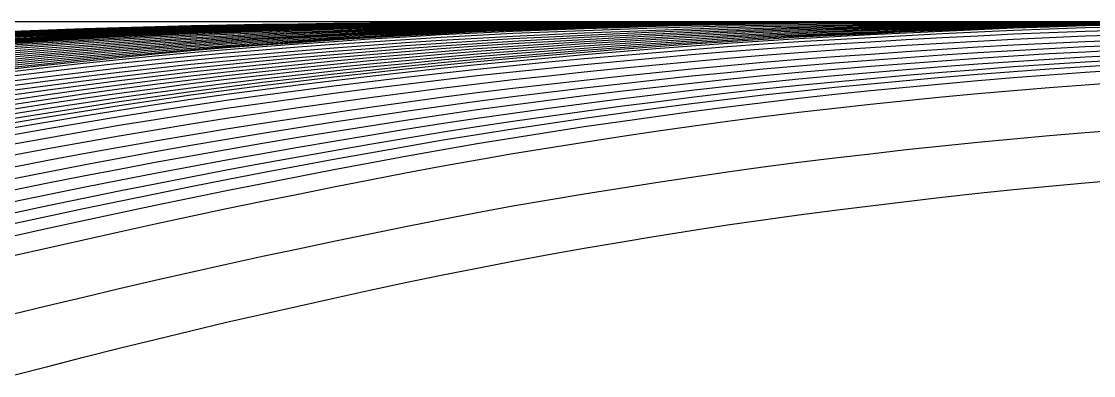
# Model space of a CAD drawing. Header units: metres. Extents: x -42 to 420, y 0 to 297.
# Drawn here: x 218.43 to 239.25, y 97.91 to 104.79 of the extents above; entities that cross this region are included whole.
import ezdxf

# ---------------------------------------------------------------- set-up
doc = ezdxf.new("R2010")
doc.units = ezdxf.units.M
doc.layers.add('DECK', color=7, linetype='Continuous')
doc.layers.add('WATERLINES', color=7, linetype='Continuous')

msp = doc.modelspace()

# ---------------------------------------------------------------- linework, layer by layer
at = {"layer": 'DECK'}
msp.add_line((162, 104.786), (384.222, 104.786), dxfattribs=at)
at = {"layer": 'WATERLINES'}
for points in [[(218.25, 103.815), (218.944, 103.896), (219.639, 103.974), (220.333, 104.047), (221.028, 104.117), (221.722, 104.183), (222.417, 104.243), (223.111, 104.298), (223.806, 104.349), (224.5, 104.398), (225.194, 104.445), (225.889, 104.489), (226.583, 104.53), (227.278, 104.567), (227.972, 104.598), (228.667, 104.625), (229.361, 104.648), (230.056, 104.67), (230.75, 104.691), (231.444, 104.71), (232.139, 104.726), (232.833, 104.74), (233.528, 104.751), (234.222, 104.759), (234.917, 104.764), (235.611, 104.769), (236.306, 104.774), (237, 104.778), (237.694, 104.781), (238.389, 104.784), (239.083, 104.785), (239.778, 104.786)], [(218.25, 103.864), (218.944, 103.942), (219.639, 104.017), (220.333, 104.088), (221.028, 104.156), (221.722, 104.219), (222.417, 104.277), (223.111, 104.329), (223.806, 104.379), (224.5, 104.426), (225.194, 104.471), (225.889, 104.514), (226.583, 104.553), (227.278, 104.587), (227.972, 104.618), (228.667, 104.643), (229.361, 104.664), (230.056, 104.685), (230.75, 104.704), (231.444, 104.722), (232.139, 104.737), (232.833, 104.75), (233.528, 104.76), (234.222, 104.766), (234.917, 104.77), (235.611, 104.774), (236.306, 104.777), (237, 104.78), (237.694, 104.782), (238.389, 104.784), (239.083, 104.785), (239.778, 104.786)], [(218.25, 103.895), (218.944, 103.971), (219.639, 104.044), (220.333, 104.113), (221.028, 104.179), (221.722, 104.24), (222.417, 104.296), (223.111, 104.347), (223.806, 104.395), (224.5, 104.441), (225.194, 104.484), (225.889, 104.525), (226.583, 104.563), (227.278, 104.597), (227.972, 104.626), (228.667, 104.65), (229.361, 104.671), (230.056, 104.69), (230.75, 104.709), (231.444, 104.726), (232.139, 104.74), (232.833, 104.752), (233.528, 104.761), (234.222, 104.767), (234.917, 104.771), (235.611, 104.775), (236.306, 104.778), (237, 104.78), (237.694, 104.783), (238.389, 104.784), (239.083, 104.785), (239.778, 104.786)], [(218.25, 103.976), (218.944, 104.046), (219.639, 104.114), (220.333, 104.179), (221.028, 104.24), (221.722, 104.297), (222.417, 104.349), (223.111, 104.396), (223.806, 104.44), (224.5, 104.483), (225.194, 104.524), (225.889, 104.561), (226.583, 104.596), (227.278, 104.627), (227.972, 104.653), (228.667, 104.674), (229.361, 104.693), (230.056, 104.71), (230.75, 104.727), (231.444, 104.741), (232.139, 104.754), (232.833, 104.764), (233.528, 104.772), (234.222, 104.776), (234.917, 104.778), (235.611, 104.78), (236.306, 104.781), (237, 104.783), (237.694, 104.784), (238.389, 104.785), (239.083, 104.786), (239.778, 104.786)], [(218.25, 104.016), (218.944, 104.084), (219.639, 104.15), (220.333, 104.212), (221.028, 104.271), (221.722, 104.326), (222.417, 104.376), (223.111, 104.422), (223.806, 104.464), (224.5, 104.505), (225.194, 104.544), (225.889, 104.58), (226.583, 104.613), (227.278, 104.642), (227.972, 104.667), (228.667, 104.687), (229.361, 104.704), (230.056, 104.721), (230.75, 104.736), (231.444, 104.749), (232.139, 104.761), (232.833, 104.77), (233.528, 104.777), (234.222, 104.78), (234.917, 104.781), (235.611, 104.782), (236.306, 104.783), (237, 104.784), (237.694, 104.785), (238.389, 104.785), (239.083, 104.786), (239.778, 104.786)], [(218.25, 104.056), (218.944, 104.121), (219.639, 104.185), (220.333, 104.245), (221.028, 104.301), (221.722, 104.354), (222.417, 104.402), (223.111, 104.446), (223.806, 104.486), (224.5, 104.525), (225.194, 104.563), (225.889, 104.597), (226.583, 104.629), (227.278, 104.657), (227.972, 104.681), (228.667, 104.699), (229.361, 104.715), (230.056, 104.73), (230.75, 104.744), (231.444, 104.757), (232.139, 104.768), (232.833, 104.776), (233.528, 104.782), (234.222, 104.784), (234.917, 104.784), (235.611, 104.785), (236.306, 104.785), (237, 104.785), (237.694, 104.785), (238.389, 104.786), (239.083, 104.786), (239.778, 104.786)], [(218.25, 104.096), (218.944, 104.159), (219.639, 104.22), (220.333, 104.278), (221.028, 104.332), (221.722, 104.383), (222.417, 104.429), (223.111, 104.47), (223.806, 104.509), (224.5, 104.547), (225.194, 104.582), (225.889, 104.616), (226.583, 104.646), (227.278, 104.672), (227.972, 104.695), (228.667, 104.711), (229.361, 104.726), (230.056, 104.739), (230.75, 104.752), (231.444, 104.763), (232.139, 104.772), (232.833, 104.779), (233.528, 104.784), (234.222, 104.786), (234.917, 104.786), (235.611, 104.786), (236.306, 104.786), (237, 104.786), (237.694, 104.786), (238.389, 104.786), (239.083, 104.786), (239.778, 104.786)], [(218.25, 104.136), (218.944, 104.197), (219.639, 104.255), (220.333, 104.311), (221.028, 104.363), (221.722, 104.411), (222.417, 104.456), (223.111, 104.495), (223.806, 104.532), (224.5, 104.568), (225.194, 104.602), (225.889, 104.634), (226.583, 104.663), (227.278, 104.688), (227.972, 104.709), (228.667, 104.724), (229.361, 104.736), (230.056, 104.747), (230.75, 104.758), (231.444, 104.767), (232.139, 104.775), (232.833, 104.781), (233.528, 104.784), (234.222, 104.786), (234.917, 104.786), (235.611, 104.786), (236.306, 104.786), (237, 104.786), (237.694, 104.786), (238.389, 104.786), (239.083, 104.786), (239.778, 104.786)], [(218.25, 104.175), (218.944, 104.234), (219.639, 104.29), (220.333, 104.343), (221.028, 104.393), (221.722, 104.44), (222.417, 104.482), (223.111, 104.52), (223.806, 104.555), (224.5, 104.589), (225.194, 104.622), (225.889, 104.653), (226.583, 104.681), (227.278, 104.704), (227.972, 104.723), (228.667, 104.736), (229.361, 104.746), (230.056, 104.755), (230.75, 104.764), (231.444, 104.771), (232.139, 104.777), (232.833, 104.782), (233.528, 104.785), (234.222, 104.786), (234.917, 104.786), (235.611, 104.786), (236.306, 104.786), (237, 104.786), (237.694, 104.786), (238.389, 104.786), (239.083, 104.786), (239.778, 104.786)], [(218.25, 104.216), (218.944, 104.272), (219.639, 104.325), (220.333, 104.376), (221.028, 104.424), (221.722, 104.469), (222.417, 104.509), (223.111, 104.545), (223.806, 104.578), (224.5, 104.611), (225.194, 104.643), (225.889, 104.672), (226.583, 104.698), (227.278, 104.72), (227.972, 104.738), (228.667, 104.749), (229.361, 104.756), (230.056, 104.763), (230.75, 104.77), (231.444, 104.775), (232.139, 104.779), (232.833, 104.783), (233.528, 104.785), (234.222, 104.786), (234.917, 104.786), (235.611, 104.786), (236.306, 104.786), (237, 104.786), (237.694, 104.786), (238.389, 104.786), (239.083, 104.786), (239.778, 104.786)], [(218.25, 104.257), (218.944, 104.31), (219.639, 104.362), (220.333, 104.41), (221.028, 104.456), (221.722, 104.498), (222.417, 104.536), (223.111, 104.57), (223.806, 104.602), (224.5, 104.634), (225.194, 104.664), (225.889, 104.692), (226.583, 104.717), (227.278, 104.738), (227.972, 104.753), (228.667, 104.762), (229.361, 104.767), (230.056, 104.771), (230.75, 104.776), (231.444, 104.779), (232.139, 104.782), (232.833, 104.784), (233.528, 104.785), (234.222, 104.786), (234.917, 104.786), (235.611, 104.786), (236.306, 104.786), (237, 104.786), (237.694, 104.786), (238.389, 104.786), (239.083, 104.786), (239.778, 104.786)], [(218.25, 104.296), (218.944, 104.347), (219.639, 104.396), (220.333, 104.442), (221.028, 104.486), (221.722, 104.526), (222.417, 104.562), (223.111, 104.594), (223.806, 104.624), (224.5, 104.654), (225.194, 104.683), (225.889, 104.71), (226.583, 104.734), (227.278, 104.753), (227.972, 104.767), (228.667, 104.773), (229.361, 104.776), (230.056, 104.779), (230.75, 104.781), (231.444, 104.782), (232.139, 104.784), (232.833, 104.785), (233.528, 104.785), (234.222, 104.786), (234.917, 104.786), (235.611, 104.786), (236.306, 104.786), (237, 104.786), (237.694, 104.786), (238.389, 104.786), (239.083, 104.786), (239.778, 104.786)], [(218.25, 104.329), (218.944, 104.378), (219.639, 104.425), (220.333, 104.469), (221.028, 104.51), (221.722, 104.549), (222.417, 104.583), (223.111, 104.613), (223.806, 104.642), (224.5, 104.671), (225.194, 104.699), (225.889, 104.724), (226.583, 104.747), (227.278, 104.765), (227.972, 104.777), (228.667, 104.781), (229.361, 104.782), (230.056, 104.783), (230.75, 104.784), (231.444, 104.785), (232.139, 104.785), (232.833, 104.785), (233.528, 104.786), (234.222, 104.786), (234.917, 104.786), (235.611, 104.786), (236.306, 104.786), (237, 104.786), (237.694, 104.786), (238.389, 104.786), (239.083, 104.786), (239.778, 104.786)], [(218.25, 104.356), (218.944, 104.403), (219.639, 104.448), (220.333, 104.49), (221.028, 104.53), (221.722, 104.566), (222.417, 104.599), (223.111, 104.627), (223.806, 104.654), (224.5, 104.682), (225.194, 104.708), (225.889, 104.733), (226.583, 104.754), (227.278, 104.771), (227.972, 104.782), (228.667, 104.786), (229.361, 104.786), (230.056, 104.786), (230.75, 104.786), (231.444, 104.786), (232.139, 104.786), (232.833, 104.786), (233.528, 104.786), (234.222, 104.786), (234.917, 104.786), (235.611, 104.786), (236.306, 104.786), (237, 104.786), (237.694, 104.786), (238.389, 104.786), (239.083, 104.786), (239.778, 104.786)], [(218.25, 104.377), (218.944, 104.422), (219.639, 104.465), (220.333, 104.506), (221.028, 104.544), (221.722, 104.579), (222.417, 104.61), (223.111, 104.637), (223.806, 104.663), (224.5, 104.688), (225.194, 104.713), (225.889, 104.736), (226.583, 104.756), (227.278, 104.772), (227.972, 104.782), (228.667, 104.786), (229.361, 104.786), (230.056, 104.786), (230.75, 104.786), (231.444, 104.786), (232.139, 104.786), (232.833, 104.786), (233.528, 104.786), (234.222, 104.786), (234.917, 104.786), (235.611, 104.786), (236.306, 104.786), (237, 104.786), (237.694, 104.786), (238.389, 104.786), (239.083, 104.786), (239.778, 104.786)], [(218.25, 104.396), (218.944, 104.44), (219.639, 104.481), (220.333, 104.52), (221.028, 104.556), (221.722, 104.589), (222.417, 104.619), (223.111, 104.645), (223.806, 104.669), (224.5, 104.694), (225.194, 104.717), (225.889, 104.739), (226.583, 104.758), (227.278, 104.773), (227.972, 104.782), (228.667, 104.786), (229.361, 104.786), (230.056, 104.786), (230.75, 104.786), (231.444, 104.786), (232.139, 104.786), (232.833, 104.786), (233.528, 104.786), (234.222, 104.786), (234.917, 104.786), (235.611, 104.786), (236.306, 104.786), (237, 104.786), (237.694, 104.786), (238.389, 104.786), (239.083, 104.786), (239.778, 104.786)], [(218.25, 104.416), (218.944, 104.458), (219.639, 104.497), (220.333, 104.534), (221.028, 104.569), (221.722, 104.601), (222.417, 104.629), (223.111, 104.653), (223.806, 104.676), (224.5, 104.699), (225.194, 104.721), (225.889, 104.742), (226.583, 104.759), (227.278, 104.773), (227.972, 104.782), (228.667, 104.786), (229.361, 104.786), (230.056, 104.786), (230.75, 104.786), (231.444, 104.786), (232.139, 104.786), (232.833, 104.786), (233.528, 104.786), (234.222, 104.786), (234.917, 104.786), (235.611, 104.786), (236.306, 104.786), (237, 104.786), (237.694, 104.786), (238.389, 104.786), (239.083, 104.786), (239.778, 104.786)], [(218.25, 104.437), (218.944, 104.476), (219.639, 104.514), (220.333, 104.55), (221.028, 104.583), (221.722, 104.613), (222.417, 104.639), (223.111, 104.662), (223.806, 104.684), (224.5, 104.705), (225.194, 104.726), (225.889, 104.745), (226.583, 104.762), (227.278, 104.774), (227.972, 104.783), (228.667, 104.786), (229.361, 104.786), (230.056, 104.786), (230.75, 104.786), (231.444, 104.786), (232.139, 104.786), (232.833, 104.786), (233.528, 104.786), (234.222, 104.786), (234.917, 104.786), (235.611, 104.786), (236.306, 104.786), (237, 104.786), (237.694, 104.786), (238.389, 104.786), (239.083, 104.786), (239.778, 104.786)], [(218.25, 104.457), (218.944, 104.495), (219.639, 104.531), (220.333, 104.565), (221.028, 104.596), (221.722, 104.624), (222.417, 104.65), (223.111, 104.671), (223.806, 104.691), (224.5, 104.711), (225.194, 104.731), (225.889, 104.748), (226.583, 104.763), (227.278, 104.775), (227.972, 104.783), (228.667, 104.786), (229.361, 104.786), (230.056, 104.786), (230.75, 104.786), (231.444, 104.786), (232.139, 104.786), (232.833, 104.786), (233.528, 104.786), (234.222, 104.786), (234.917, 104.786), (235.611, 104.786), (236.306, 104.786), (237, 104.786), (237.694, 104.786), (238.389, 104.786), (239.083, 104.786), (239.778, 104.786)], [(218.25, 104.477), (218.944, 104.513), (219.639, 104.547), (220.333, 104.579), (221.028, 104.609), (221.722, 104.636), (222.417, 104.66), (223.111, 104.68), (223.806, 104.698), (224.5, 104.717), (225.194, 104.735), (225.889, 104.751), (226.583, 104.765), (227.278, 104.776), (227.972, 104.783), (228.667, 104.786), (229.361, 104.786), (230.056, 104.786), (230.75, 104.786), (231.444, 104.786), (232.139, 104.786), (232.833, 104.786), (233.528, 104.786), (234.222, 104.786), (234.917, 104.786), (235.611, 104.786), (236.306, 104.786), (237, 104.786), (237.694, 104.786), (238.389, 104.786), (239.083, 104.786), (239.778, 104.786)], [(218.25, 104.497), (218.944, 104.531), (219.639, 104.564), (220.333, 104.594), (221.028, 104.622), (221.722, 104.648), (222.417, 104.67), (223.111, 104.689), (223.806, 104.706), (224.5, 104.723), (225.194, 104.739), (225.889, 104.754), (226.583, 104.767), (227.278, 104.777), (227.972, 104.783), (228.667, 104.786), (229.361, 104.786), (230.056, 104.786), (230.75, 104.786), (231.444, 104.786), (232.139, 104.786), (232.833, 104.786), (233.528, 104.786), (234.222, 104.786), (234.917, 104.786), (235.611, 104.786), (236.306, 104.786), (237, 104.786), (237.694, 104.786), (238.389, 104.786), (239.083, 104.786), (239.778, 104.786)], [(218.25, 104.517), (218.944, 104.55), (219.639, 104.581), (220.333, 104.609), (221.028, 104.636), (221.722, 104.659), (222.417, 104.68), (223.111, 104.697), (223.806, 104.713), (224.5, 104.729), (225.194, 104.744), (225.889, 104.757), (226.583, 104.769), (227.278, 104.778), (227.972, 104.784), (228.667, 104.786), (229.361, 104.786), (230.056, 104.786), (230.75, 104.786), (231.444, 104.786), (232.139, 104.786), (232.833, 104.786), (233.528, 104.786), (234.222, 104.786), (234.917, 104.786), (235.611, 104.786), (236.306, 104.786), (237, 104.786), (237.694, 104.786), (238.389, 104.786), (239.083, 104.786), (239.778, 104.786)], [(218.25, 104.538), (218.944, 104.568), (219.639, 104.597), (220.333, 104.624), (221.028, 104.649), (221.722, 104.671), (222.417, 104.69), (223.111, 104.706), (223.806, 104.72), (224.5, 104.735), (225.194, 104.748), (225.889, 104.76), (226.583, 104.771), (227.278, 104.779), (227.972, 104.784), (228.667, 104.786), (229.361, 104.786), (230.056, 104.786), (230.75, 104.786), (231.444, 104.786), (232.139, 104.786), (232.833, 104.786), (233.528, 104.786), (234.222, 104.786), (234.917, 104.786), (235.611, 104.786), (236.306, 104.786), (237, 104.786), (237.694, 104.786), (238.389, 104.786), (239.083, 104.786), (239.778, 104.786)], [(218.25, 104.558), (218.944, 104.587), (219.639, 104.614), (220.333, 104.639), (221.028, 104.662), (221.722, 104.683), (222.417, 104.7), (223.111, 104.715), (223.806, 104.728), (224.5, 104.74), (225.194, 104.752), (225.889, 104.763), (226.583, 104.772), (227.278, 104.779), (227.972, 104.784), (228.667, 104.786), (229.361, 104.786), (230.056, 104.786), (230.75, 104.786), (231.444, 104.786), (232.139, 104.786), (232.833, 104.786), (233.528, 104.786), (234.222, 104.786), (234.917, 104.786), (235.611, 104.786), (236.306, 104.786), (237, 104.786), (237.694, 104.786), (238.389, 104.786), (239.083, 104.786), (239.778, 104.786)], [(218.25, 104.578), (218.944, 104.605), (219.639, 104.63), (220.333, 104.654), (221.028, 104.675), (221.722, 104.694), (222.417, 104.711), (223.111, 104.724), (223.806, 104.735), (224.5, 104.746), (225.194, 104.757), (225.889, 104.766), (226.583, 104.774), (227.278, 104.78), (227.972, 104.784), (228.667, 104.786), (229.361, 104.786), (230.056, 104.786), (230.75, 104.786), (231.444, 104.786), (232.139, 104.786), (232.833, 104.786), (233.528, 104.786), (234.222, 104.786), (234.917, 104.786), (235.611, 104.786), (236.306, 104.786), (237, 104.786), (237.694, 104.786), (238.389, 104.786), (239.083, 104.786), (239.778, 104.786)], [(218.25, 104.598), (218.944, 104.623), (219.639, 104.647), (220.333, 104.669), (221.028, 104.689), (221.722, 104.706), (222.417, 104.721), (223.111, 104.732), (223.806, 104.742), (224.5, 104.752), (225.194, 104.761), (225.889, 104.769), (226.583, 104.776), (227.278, 104.781), (227.972, 104.785), (228.667, 104.786), (229.361, 104.786), (230.056, 104.786), (230.75, 104.786), (231.444, 104.786), (232.139, 104.786), (232.833, 104.786), (233.528, 104.786), (234.222, 104.786), (234.917, 104.786), (235.611, 104.786), (236.306, 104.786), (237, 104.786), (237.694, 104.786), (238.389, 104.786), (239.083, 104.786), (239.778, 104.786)], [(218.25, 103.933), (218.944, 104.007), (219.639, 104.077), (220.333, 104.144), (221.028, 104.207), (221.722, 104.266), (222.417, 104.321), (223.111, 104.37), (223.806, 104.416), (224.5, 104.46), (225.194, 104.502), (225.889, 104.542), (226.583, 104.578), (227.278, 104.61), (227.972, 104.638), (228.667, 104.661), (229.361, 104.68), (230.056, 104.699), (230.75, 104.717), (231.444, 104.732), (232.139, 104.746), (232.833, 104.757), (233.528, 104.766), (234.222, 104.771), (234.917, 104.774), (235.611, 104.777), (236.306, 104.779), (237, 104.781), (237.694, 104.783), (238.389, 104.784), (239.083, 104.785), (239.778, 104.785)], [(218.25, 103.732), (218.944, 103.816), (219.639, 103.896), (220.333, 103.973), (221.028, 104.046), (221.722, 104.114), (222.417, 104.178), (223.111, 104.235), (223.806, 104.29), (224.5, 104.342), (225.194, 104.391), (225.889, 104.438), (226.583, 104.482), (227.278, 104.521), (227.972, 104.555), (228.667, 104.585), (229.361, 104.611), (230.056, 104.636), (230.75, 104.659), (231.444, 104.681), (232.139, 104.7), (232.833, 104.716), (233.528, 104.729), (234.222, 104.739), (234.917, 104.747), (235.611, 104.755), (236.306, 104.761), (237, 104.767), (237.694, 104.772), (238.389, 104.776), (239.083, 104.779), (239.778, 104.781)], [(218.25, 103.632), (218.944, 103.719), (219.639, 103.803), (220.333, 103.883), (221.028, 103.96), (221.722, 104.031), (222.417, 104.098), (223.111, 104.159), (223.806, 104.216), (224.5, 104.272), (225.194, 104.325), (225.889, 104.375), (226.583, 104.421), (227.278, 104.463), (227.972, 104.501), (228.667, 104.534), (229.361, 104.564), (230.056, 104.592), (230.75, 104.619), (231.444, 104.643), (232.139, 104.666), (232.833, 104.685), (233.528, 104.701), (234.222, 104.714), (234.917, 104.725), (235.611, 104.736), (236.306, 104.745), (237, 104.754), (237.694, 104.761), (238.389, 104.767), (239.083, 104.772), (239.778, 104.775)], [(218.25, 103.539), (218.944, 103.629), (219.639, 103.716), (220.333, 103.799), (221.028, 103.879), (221.722, 103.953), (222.417, 104.023), (223.111, 104.088), (223.806, 104.148), (224.5, 104.207), (225.194, 104.263), (225.889, 104.315), (226.583, 104.365), (227.278, 104.41), (227.972, 104.451), (228.667, 104.488), (229.361, 104.521), (230.056, 104.552), (230.75, 104.582), (231.444, 104.609), (232.139, 104.634), (232.833, 104.656), (233.528, 104.676), (234.222, 104.691), (234.917, 104.705), (235.611, 104.718), (236.306, 104.73), (237, 104.741), (237.694, 104.75), (238.389, 104.758), (239.083, 104.765), (239.778, 104.769)], [(218.25, 103.449), (218.944, 103.543), (219.639, 103.633), (220.333, 103.719), (221.028, 103.802), (221.722, 103.88), (222.417, 103.952), (223.111, 104.02), (223.806, 104.084), (224.5, 104.145), (225.194, 104.204), (225.889, 104.26), (226.583, 104.312), (227.278, 104.36), (227.972, 104.404), (228.667, 104.444), (229.361, 104.48), (230.056, 104.514), (230.75, 104.547), (231.444, 104.577), (232.139, 104.605), (232.833, 104.63), (233.528, 104.652), (234.222, 104.67), (234.917, 104.686), (235.611, 104.702), (236.306, 104.716), (237, 104.729), (237.694, 104.74), (238.389, 104.75), (239.083, 104.758), (239.778, 104.764)], [(218.25, 103.358), (218.944, 103.455), (219.639, 103.548), (220.333, 103.638), (221.028, 103.723), (221.722, 103.804), (222.417, 103.88), (223.111, 103.951), (223.806, 104.018), (224.5, 104.082), (225.194, 104.144), (225.889, 104.203), (226.583, 104.258), (227.278, 104.309), (227.972, 104.356), (228.667, 104.399), (229.361, 104.438), (230.056, 104.475), (230.75, 104.511), (231.444, 104.544), (232.139, 104.575), (232.833, 104.602), (233.528, 104.627), (234.222, 104.648), (234.917, 104.667), (235.611, 104.685), (236.306, 104.701), (237, 104.717), (237.694, 104.73), (238.389, 104.742), (239.083, 104.751), (239.778, 104.758)], [(218.25, 103.266), (218.944, 103.366), (219.639, 103.463), (220.333, 103.556), (221.028, 103.644), (221.722, 103.728), (222.417, 103.807), (223.111, 103.881), (223.806, 103.951), (224.5, 104.019), (225.194, 104.084), (225.889, 104.145), (226.583, 104.203), (227.278, 104.257), (227.972, 104.307), (228.667, 104.353), (229.361, 104.395), (230.056, 104.436), (230.75, 104.475), (231.444, 104.511), (232.139, 104.544), (232.833, 104.575), (233.528, 104.602), (234.222, 104.626), (234.917, 104.647), (235.611, 104.667), (236.306, 104.687), (237, 104.704), (237.694, 104.72), (238.389, 104.734), (239.083, 104.745), (239.778, 104.753)], [(218.25, 103.175), (218.944, 103.278), (219.639, 103.378), (220.333, 103.474), (221.028, 103.566), (221.722, 103.653), (222.417, 103.735), (223.111, 103.812), (223.806, 103.885), (224.5, 103.956), (225.194, 104.024), (225.889, 104.088), (226.583, 104.149), (227.278, 104.206), (227.972, 104.259), (228.667, 104.308), (229.361, 104.354), (230.056, 104.397), (230.75, 104.439), (231.444, 104.478), (232.139, 104.514), (232.833, 104.548), (233.528, 104.578), (234.222, 104.604), (234.917, 104.628), (235.611, 104.651), (236.306, 104.672), (237, 104.692), (237.694, 104.71), (238.389, 104.726), (239.083, 104.738), (239.778, 104.748)], [(218.25, 103.083), (218.944, 103.19), (219.639, 103.293), (220.333, 103.392), (221.028, 103.486), (221.722, 103.577), (222.417, 103.662), (223.111, 103.742), (223.806, 103.819), (224.5, 103.892), (225.194, 103.963), (225.889, 104.03), (226.583, 104.094), (227.278, 104.155), (227.972, 104.211), (228.667, 104.262), (229.361, 104.311), (230.056, 104.358), (230.75, 104.402), (231.444, 104.444), (232.139, 104.484), (232.833, 104.52), (233.528, 104.552), (234.222, 104.581), (234.917, 104.608), (235.611, 104.633), (236.306, 104.657), (237, 104.68), (237.694, 104.7), (238.389, 104.717), (239.083, 104.731), (239.778, 104.742)], [(218.25, 102.99), (218.944, 103.1), (219.639, 103.206), (220.333, 103.308), (221.028, 103.406), (221.722, 103.499), (222.417, 103.588), (223.111, 103.671), (223.806, 103.75), (224.5, 103.827), (225.194, 103.901), (225.889, 103.971), (226.583, 104.038), (227.278, 104.102), (227.972, 104.161), (228.667, 104.215), (229.361, 104.267), (230.056, 104.317), (230.75, 104.365), (231.444, 104.41), (232.139, 104.452), (232.833, 104.491), (233.528, 104.526), (234.222, 104.557), (234.917, 104.586), (235.611, 104.614), (236.306, 104.641), (237, 104.666), (237.694, 104.688), (238.389, 104.707), (239.083, 104.723), (239.778, 104.735)], [(218.25, 102.9), (218.944, 103.013), (219.639, 103.122), (220.333, 103.228), (221.028, 103.329), (221.722, 103.425), (222.417, 103.517), (223.111, 103.603), (223.806, 103.686), (224.5, 103.766), (225.194, 103.842), (225.889, 103.916), (226.583, 103.986), (227.278, 104.052), (227.972, 104.114), (228.667, 104.172), (229.361, 104.226), (230.056, 104.279), (230.75, 104.33), (231.444, 104.378), (232.139, 104.423), (232.833, 104.465), (233.528, 104.503), (234.222, 104.537), (234.917, 104.568), (235.611, 104.599), (236.306, 104.628), (237, 104.655), (237.694, 104.679), (238.389, 104.7), (239.083, 104.718), (239.778, 104.731)], [(218.25, 102.816), (218.944, 102.932), (219.639, 103.045), (220.333, 103.153), (221.028, 103.257), (221.722, 103.357), (222.417, 103.452), (223.111, 103.541), (223.806, 103.627), (224.5, 103.709), (225.194, 103.789), (225.889, 103.865), (226.583, 103.938), (227.278, 104.007), (227.972, 104.072), (228.667, 104.133), (229.361, 104.19), (230.056, 104.246), (230.75, 104.3), (231.444, 104.351), (232.139, 104.399), (232.833, 104.443), (233.528, 104.484), (234.222, 104.52), (234.917, 104.554), (235.611, 104.587), (236.306, 104.619), (237, 104.648), (237.694, 104.675), (238.389, 104.698), (239.083, 104.717), (239.778, 104.73)], [(218.25, 102.717), (218.944, 102.837), (219.639, 102.952), (220.333, 103.064), (221.028, 103.171), (221.722, 103.274), (222.417, 103.372), (223.111, 103.465), (223.806, 103.553), (224.5, 103.639), (225.194, 103.722), (225.889, 103.801), (226.583, 103.877), (227.278, 103.949), (227.972, 104.017), (228.667, 104.081), (229.361, 104.142), (230.056, 104.201), (230.75, 104.258), (231.444, 104.312), (232.139, 104.363), (232.833, 104.41), (233.528, 104.453), (234.222, 104.492), (234.917, 104.529), (235.611, 104.564), (236.306, 104.598), (237, 104.63), (237.694, 104.659), (238.389, 104.684), (239.083, 104.704), (239.778, 104.72)], [(218.25, 102.581), (218.944, 102.703), (219.639, 102.822), (220.333, 102.937), (221.028, 103.048), (221.722, 103.154), (222.417, 103.256), (223.111, 103.352), (223.806, 103.445), (224.5, 103.534), (225.194, 103.621), (225.889, 103.704), (226.583, 103.783), (227.278, 103.859), (227.972, 103.931), (228.667, 103.998), (229.361, 104.063), (230.056, 104.125), (230.75, 104.185), (231.444, 104.243), (232.139, 104.297), (232.833, 104.348), (233.528, 104.394), (234.222, 104.436), (234.917, 104.475), (235.611, 104.513), (236.306, 104.55), (237, 104.584), (237.694, 104.615), (238.389, 104.642), (239.083, 104.665), (239.778, 104.683)], [(218.25, 102.403), (218.944, 102.528), (219.639, 102.651), (220.333, 102.769), (221.028, 102.884), (221.722, 102.994), (222.417, 103.1), (223.111, 103.2), (223.806, 103.297), (224.5, 103.391), (225.194, 103.482), (225.889, 103.569), (226.583, 103.653), (227.278, 103.733), (227.972, 103.809), (228.667, 103.88), (229.361, 103.949), (230.056, 104.015), (230.75, 104.079), (231.444, 104.141), (232.139, 104.199), (232.833, 104.253), (233.528, 104.303), (234.222, 104.348), (234.917, 104.39), (235.611, 104.432), (236.306, 104.471), (237, 104.508), (237.694, 104.542), (238.389, 104.572), (239.083, 104.597), (239.778, 104.618)], [(218.25, 102.187), (218.944, 102.316), (219.639, 102.442), (220.333, 102.565), (221.028, 102.683), (221.722, 102.798), (222.417, 102.907), (223.111, 103.013), (223.806, 103.114), (224.5, 103.213), (225.194, 103.309), (225.889, 103.401), (226.583, 103.49), (227.278, 103.575), (227.972, 103.655), (228.667, 103.731), (229.361, 103.804), (230.056, 103.875), (230.75, 103.944), (231.444, 104.009), (232.139, 104.071), (232.833, 104.129), (233.528, 104.183), (234.222, 104.232), (234.917, 104.278), (235.611, 104.322), (236.306, 104.365), (237, 104.405), (237.694, 104.441), (238.389, 104.474), (239.083, 104.503), (239.778, 104.526)], [(218.25, 101.956), (218.944, 102.088), (219.639, 102.218), (220.333, 102.344), (221.028, 102.467), (221.722, 102.586), (222.417, 102.7), (223.111, 102.81), (223.806, 102.916), (224.5, 103.02), (225.194, 103.121), (225.889, 103.219), (226.583, 103.313), (227.278, 103.403), (227.972, 103.489), (228.667, 103.57), (229.361, 103.647), (230.056, 103.722), (230.75, 103.795), (231.444, 103.865), (232.139, 103.931), (232.833, 103.993), (233.528, 104.051), (234.222, 104.103), (234.917, 104.153), (235.611, 104.201), (236.306, 104.247), (237, 104.29), (237.694, 104.33), (238.389, 104.366), (239.083, 104.398), (239.778, 104.424)], [(218.25, 101.731), (218.944, 101.867), (219.639, 102.001), (220.333, 102.131), (221.028, 102.258), (221.722, 102.381), (222.417, 102.5), (223.111, 102.614), (223.806, 102.725), (224.5, 102.834), (225.194, 102.94), (225.889, 103.043), (226.583, 103.142), (227.278, 103.237), (227.972, 103.328), (228.667, 103.413), (229.361, 103.495), (230.056, 103.575), (230.75, 103.652), (231.444, 103.726), (232.139, 103.796), (232.833, 103.863), (233.528, 103.924), (234.222, 103.981), (234.917, 104.034), (235.611, 104.085), (236.306, 104.134), (237, 104.181), (237.694, 104.224), (238.389, 104.263), (239.083, 104.297), (239.778, 104.327)], [(218.25, 101.509), (218.944, 101.648), (219.639, 101.785), (220.333, 101.919), (221.028, 102.05), (221.722, 102.178), (222.417, 102.301), (223.111, 102.42), (223.806, 102.536), (224.5, 102.65), (225.194, 102.761), (225.889, 102.869), (226.583, 102.973), (227.278, 103.073), (227.972, 103.169), (228.667, 103.259), (229.361, 103.345), (230.056, 103.429), (230.75, 103.511), (231.444, 103.589), (232.139, 103.663), (232.833, 103.733), (233.528, 103.799), (234.222, 103.859), (234.917, 103.916), (235.611, 103.971), (236.306, 104.023), (237, 104.073), (237.694, 104.119), (238.389, 104.161), (239.083, 104.198), (239.778, 104.231)], [(218.25, 101.282), (218.944, 101.425), (219.639, 101.565), (220.333, 101.704), (221.028, 101.839), (221.722, 101.97), (222.417, 102.098), (223.111, 102.222), (223.806, 102.342), (224.5, 102.461), (225.194, 102.577), (225.889, 102.69), (226.583, 102.8), (227.278, 102.905), (227.972, 103.005), (228.667, 103.1), (229.361, 103.191), (230.056, 103.28), (230.75, 103.365), (231.444, 103.448), (232.139, 103.526), (232.833, 103.6), (233.528, 103.67), (234.222, 103.733), (234.917, 103.794), (235.611, 103.852), (236.306, 103.908), (237, 103.961), (237.694, 104.01), (238.389, 104.055), (239.083, 104.095), (239.778, 104.131)], [(218.25, 101.062), (218.944, 101.208), (219.639, 101.352), (220.333, 101.494), (221.028, 101.634), (221.722, 101.77), (222.417, 101.902), (223.111, 102.03), (223.806, 102.155), (224.5, 102.279), (225.194, 102.4), (225.889, 102.518), (226.583, 102.633), (227.278, 102.743), (227.972, 102.848), (228.667, 102.948), (229.361, 103.044), (230.056, 103.137), (230.75, 103.227), (231.444, 103.313), (232.139, 103.396), (232.833, 103.474), (233.528, 103.547), (234.222, 103.614), (234.917, 103.678), (235.611, 103.74), (236.306, 103.799), (237, 103.855), (237.694, 103.908), (238.389, 103.956), (239.083, 103.999), (239.778, 104.037)], [(218.25, 100.853), (218.944, 101.002), (219.639, 101.15), (220.333, 101.296), (221.028, 101.439), (221.722, 101.58), (222.417, 101.717), (223.111, 101.849), (223.806, 101.979), (224.5, 102.108), (225.194, 102.234), (225.889, 102.357), (226.583, 102.477), (227.278, 102.592), (227.972, 102.702), (228.667, 102.806), (229.361, 102.906), (230.056, 103.004), (230.75, 103.098), (231.444, 103.189), (232.139, 103.276), (232.833, 103.358), (233.528, 103.434), (234.222, 103.506), (234.917, 103.573), (235.611, 103.638), (236.306, 103.701), (237, 103.76), (237.694, 103.815), (238.389, 103.866), (239.083, 103.913), (239.778, 103.954)], [(218.25, 100.615), (218.944, 100.768), (219.639, 100.919), (220.333, 101.069), (221.028, 101.217), (221.722, 101.362), (222.417, 101.503), (223.111, 101.64), (223.806, 101.775), (224.5, 101.908), (225.194, 102.04), (225.889, 102.168), (226.583, 102.293), (227.278, 102.413), (227.972, 102.528), (228.667, 102.637), (229.361, 102.742), (230.056, 102.844), (230.75, 102.942), (231.444, 103.037), (232.139, 103.128), (232.833, 103.214), (233.528, 103.295), (234.222, 103.37), (234.917, 103.441), (235.611, 103.51), (236.306, 103.575), (237, 103.638), (237.694, 103.696), (238.389, 103.751), (239.083, 103.8), (239.778, 103.844)], [(218.25, 100.233), (218.944, 100.39), (219.639, 100.546), (220.333, 100.701), (221.028, 100.854), (221.722, 101.004), (222.417, 101.15), (223.111, 101.293), (223.806, 101.433), (224.5, 101.572), (225.194, 101.709), (225.889, 101.843), (226.583, 101.973), (227.278, 102.099), (227.972, 102.219), (228.667, 102.333), (229.361, 102.442), (230.056, 102.549), (230.75, 102.652), (231.444, 102.751), (232.139, 102.847), (232.833, 102.937), (233.528, 103.022), (234.222, 103.101), (234.917, 103.176), (235.611, 103.248), (236.306, 103.318), (237, 103.384), (237.694, 103.446), (238.389, 103.503), (239.083, 103.556), (239.778, 103.604)], [(218.25, 99.098), (218.944, 99.265), (219.639, 99.432), (220.333, 99.596), (221.028, 99.758), (221.722, 99.918), (222.417, 100.073), (223.111, 100.224), (223.806, 100.372), (224.5, 100.518), (225.194, 100.663), (225.889, 100.804), (226.583, 100.941), (227.278, 101.074), (227.972, 101.201), (228.667, 101.321), (229.361, 101.437), (230.056, 101.549), (230.75, 101.659), (231.444, 101.764), (232.139, 101.865), (232.833, 101.961), (233.528, 102.052), (234.222, 102.137), (234.917, 102.217), (235.611, 102.295), (236.306, 102.37), (237, 102.441), (237.694, 102.508), (238.389, 102.571), (239.083, 102.629), (239.778, 102.682)], [(218.25, 97.907), (218.944, 98.085), (219.639, 98.262), (220.333, 98.437), (221.028, 98.609), (221.722, 98.777), (222.417, 98.942), (223.111, 99.101), (223.806, 99.258), (224.5, 99.412), (225.194, 99.564), (225.889, 99.713), (226.583, 99.857), (227.278, 99.996), (227.972, 100.13), (228.667, 100.257), (229.361, 100.379), (230.056, 100.498), (230.75, 100.614), (231.444, 100.725), (232.139, 100.832), (232.833, 100.934), (233.528, 101.03), (234.222, 101.121), (234.917, 101.207), (235.611, 101.291), (236.306, 101.371), (237, 101.448), (237.694, 101.52), (238.389, 101.589), (239.083, 101.652), (239.778, 101.711)]]:
    msp.add_lwpolyline(points, dxfattribs=at)

doc.saveas('drawing.dxf')
